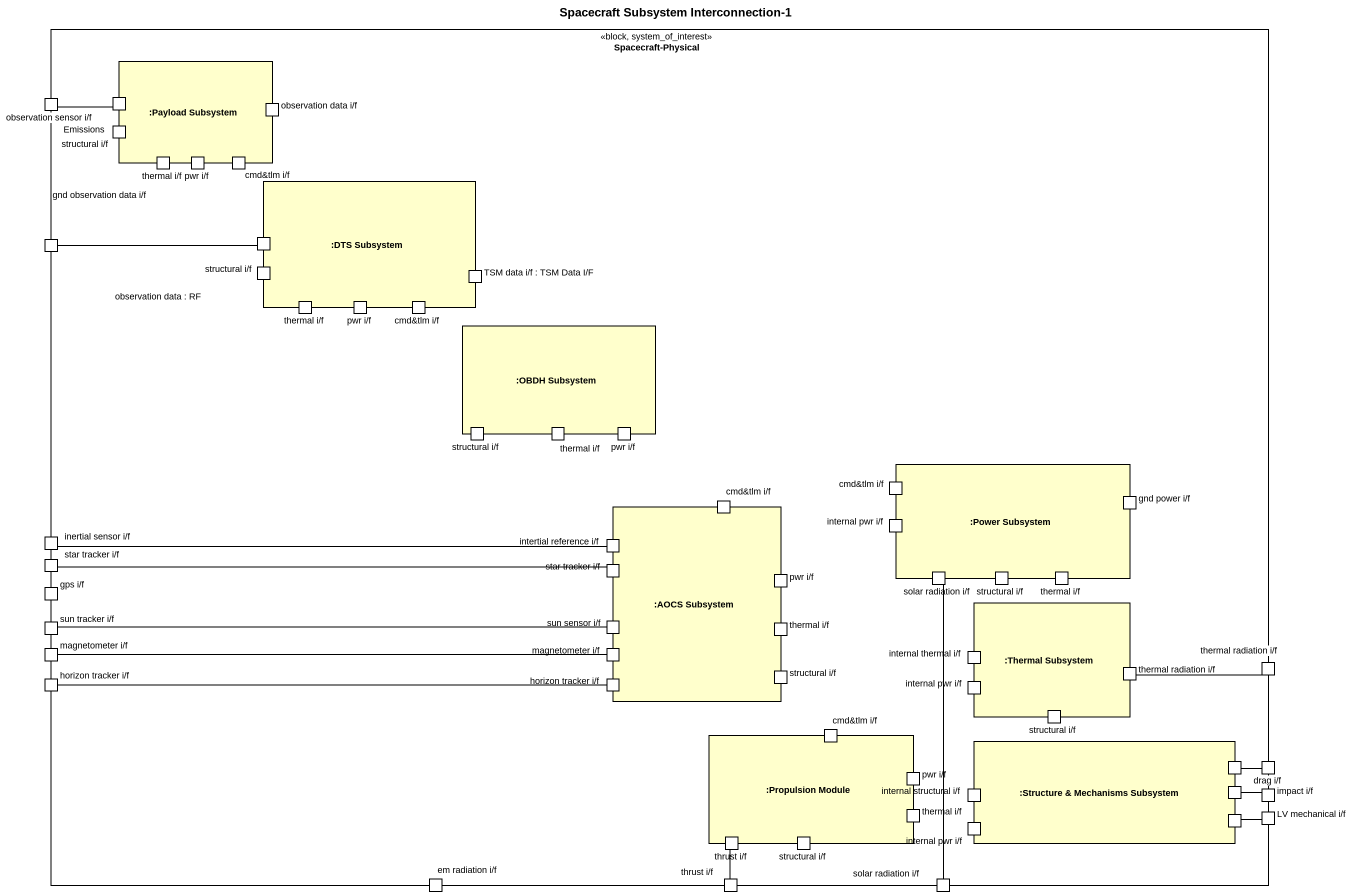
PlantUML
@startuml
title Spacecraft Subsystem Interconnection-1
rectangle "Spacecraft-Physical" as Spacecraft_Physical <<block, system_of_interest>> {
  rectangle ":Payload Subsystem" as Payload_Subsystem {
    port " " as port1
    port "observation data i/f" as observation_data_i_f
    port "structural i/f" as structural_i_f
    port "thermal i/f" as thermal_i_f
    port "pwr i/f" as pwr_i_f
    port "cmd&tlm i/f" as cmd_tlm_i_f
  }
  port "observation sensor i/f" as observation_sensor_i_f
  rectangle ":DTS Subsystem" as DTS_Subsystem {
    port " " as port2
    port "structural i/f" as structural_i_f_2
    port "TSM data i/f : TSM Data I/F" as TSM_data_i_f_TSM_Data_I_F
    port "thermal i/f" as thermal_i_f_2
    port "pwr i/f" as pwr_i_f_2
    port "cmd&tlm i/f" as cmd_tlm_i_f_2
  }
  port "gnd observation data i/f" as gnd_observation_data_i_f
  rectangle ":OBDH Subsystem" as OBDH_Subsystem {
    port "structural i/f" as structural_i_f_3
    port "thermal i/f" as thermal_i_f_3
    port "pwr i/f" as pwr_i_f_3
  }
  rectangle ":Power Subsystem" as Power_Subsystem {
    port "cmd&tlm i/f" as cmd_tlm_i_f_4
    port "gnd power i/f" as gnd_power_i_f
    port "internal pwr i/f" as internal_pwr_i_f
    port "solar radiation i/f" as solar_radiation_i_f
    port "structural i/f" as structural_i_f_4
    port "thermal i/f" as thermal_i_f_4
  }
  rectangle ":AOCS Subsystem" as AOCS_Subsystem {
    port "cmd&tlm i/f" as cmd_tlm_i_f_3
    port "intertial reference i/f" as intertial_reference_i_f
    port "star tracker i/f" as star_tracker_i_f_2
    port "pwr i/f" as pwr_i_f_4
    port "sun sensor i/f" as sun_sensor_i_f
    port "thermal i/f" as thermal_i_f_5
    port "magnetometer i/f" as magnetometer_i_f_2
    port "horizon tracker i/f" as horizon_tracker_i_f_2
    port "structural i/f" as structural_i_f_5
  }
  port "inertial sensor i/f" as inertial_sensor_i_f
  port "star tracker i/f" as star_tracker_i_f
  port "gps i/f" as gps_i_f
  port "sun tracker i/f" as sun_tracker_i_f
  rectangle ":Thermal Subsystem" as Thermal_Subsystem {
    port "internal thermal i/f" as internal_thermal_i_f
    port "internal pwr i/f" as internal_pwr_i_f_2
    port "thermal radiation i/f" as thermal_radiation_i_f_2
    port "structural i/f" as structural_i_f_6
  }
  port "magnetometer i/f" as magnetometer_i_f
  port "thermal radiation i/f" as thermal_radiation_i_f
  port "horizon tracker i/f" as horizon_tracker_i_f
  rectangle ":Propulsion Module" as Propulsion_Module {
    port "cmd&tlm i/f" as cmd_tlm_i_f_5
    port "pwr i/f" as pwr_i_f_5
    port "thermal i/f" as thermal_i_f_6
    port "thrust i/f" as thrust_i_f
    port "structural i/f" as structural_i_f_7
  }
  rectangle ":Structure & Mechanisms Subsystem" as Structure_Mechanisms {
    port " " as port3
    port "internal structural i/f" as internal_structural_i_f
    port " " as port4
    port " " as port5
    port "internal pwr i/f" as internal_pwr_i_f_3
  }
  port "drag i/f" as drag_i_f
  port "LV mechanical i/f" as LV_mechanical_i_f
  port "impact i/f" as impact_i_f
  port "em radiation i/f" as em_radiation_i_f
  port "thrust i/f" as thrust_i_f_2
  port "solar radiation i/f" as solar_radiation_i_f_2
}
observation_sensor_i_f -right- port1 : Emissions
gnd_observation_data_i_f -right- port2 : observation data : RF
inertial_sensor_i_f -right- intertial_reference_i_f
star_tracker_i_f -right- star_tracker_i_f_2
sun_tracker_i_f -right- sun_sensor_i_f
magnetometer_i_f -right- magnetometer_i_f_2
thermal_radiation_i_f -left- thermal_radiation_i_f_2
horizon_tracker_i_f -right- horizon_tracker_i_f_2
drag_i_f -left- port3
LV_mechanical_i_f -left- port4
impact_i_f -left- port5
thrust_i_f_2 -up- thrust_i_f
solar_radiation_i_f_2 -up- solar_radiation_i_f
@enduml
